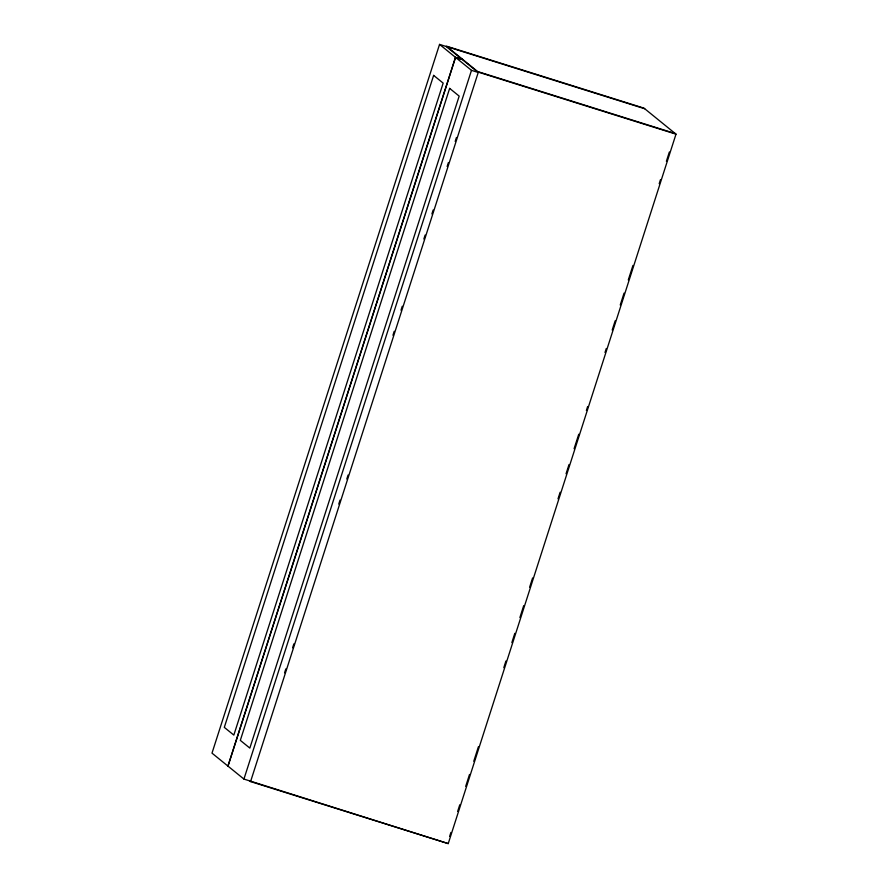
<?xml version="1.0" encoding="UTF-8"?>
<svg xmlns="http://www.w3.org/2000/svg" width="888" height="888" viewBox="0 0 888 888"><rect width="100%" height="100%" fill="white"/><g stroke="black" fill="none" stroke-linecap="round" stroke-linejoin="round"><path stroke-width="1.33" d="M439.549 44.4L471.484 70.341L478.188 72.45L446.253 46.509L439.549 44.4L211.999 753.135L243.934 779.076L448.229 843.6L676.001 134.155L643.989 108.147L446.331 46.12L478.343 72.128L676.001 134.155M227.927 766.078L455.477 57.343L462.182 59.441M228.005 766.144L455.555 57.398L462.26 59.507M243.934 779.076L471.484 70.341M284.56 672.849L285.836 668.897M292.607 647.796L293.884 643.844M338.761 504.062L340.026 500.111M346.797 479.009L348.074 475.047M392.951 335.276L394.216 331.313M400.999 310.223L402.264 306.26M423.854 239.005L425.13 235.054M431.901 213.953L433.166 210.001M447.141 166.478L448.407 162.526M455.189 141.425L456.454 137.474M448.229 843.6L250.571 781.573L478.343 72.128M449.628 836.418L450.893 832.467M457.664 811.366L459.784 804.772M465.712 786.313L469.519 774.447M473.759 761.26L478.41 746.753M503.818 667.632L505.927 661.038M511.854 642.579L514.818 633.344M519.902 617.526L523.709 605.649M529.637 587.19L532.6 577.966M558.008 498.845L560.128 492.252M566.056 473.781L569.019 464.557M574.092 448.729L578.754 434.232M586.38 410.489L587.645 406.538M605.005 352.469L606.271 348.518M612.198 330.047L615.162 320.823M620.246 304.995L624.053 293.129M628.293 279.942L632.944 265.434M659.196 183.683L660.461 179.72M666.389 161.261L669.352 152.026M447.041 46.698L644.71 108.736M477.622 71.54L675.28 133.566M249.85 780.985L250.571 781.573M433.633 75.38L224.309 727.361L233.833 735.098L443.168 83.117L433.633 75.38M449.65 88.378L240.315 740.359L249.839 748.096L459.174 96.115L449.65 88.378"/></g></svg>
